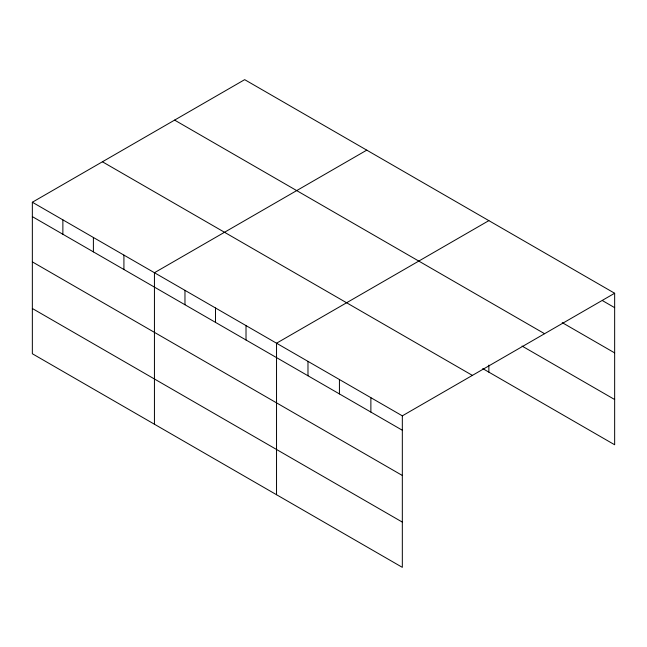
<?xml version="1.0" encoding="UTF-8"?>
<svg xmlns="http://www.w3.org/2000/svg" width="647" height="647" viewBox="0 0 647 647"><rect width="100%" height="100%" fill="white"/><g stroke="black" fill="none" stroke-linecap="round" stroke-linejoin="round"><path stroke-width="0.97" d="M32.35 202.236L402.329 415.843L402.329 567.346L32.35 353.747L32.35 202.236L244.671 79.654L614.65 293.253L614.65 444.764L482.751 368.612M366.768 150.144L154.439 272.727L154.439 424.23M488.857 220.627L276.536 343.217L276.536 494.72M402.329 415.843L614.65 293.253M602.422 300.596L614.65 307.657M562.235 322.643L614.65 352.898M174.609 120.107L544.58 333.706M522.056 346.056L614.65 399.522M102.42 161.782L472.391 375.389M32.35 216.632L402.329 430.239M32.35 261.881L402.329 475.48M32.35 308.498L402.329 522.105M488.857 365.102L488.857 372.138M370.877 397.687L370.877 412.082M339.432 379.53L339.432 393.926M307.98 361.374L307.98 375.77M246.014 325.595L246.014 339.99M215.491 307.972L215.491 322.368M184.969 290.349L184.969 304.745M123.917 255.104L123.917 269.5M93.394 237.481L93.394 251.877M62.872 219.859L62.872 234.254"/></g></svg>
